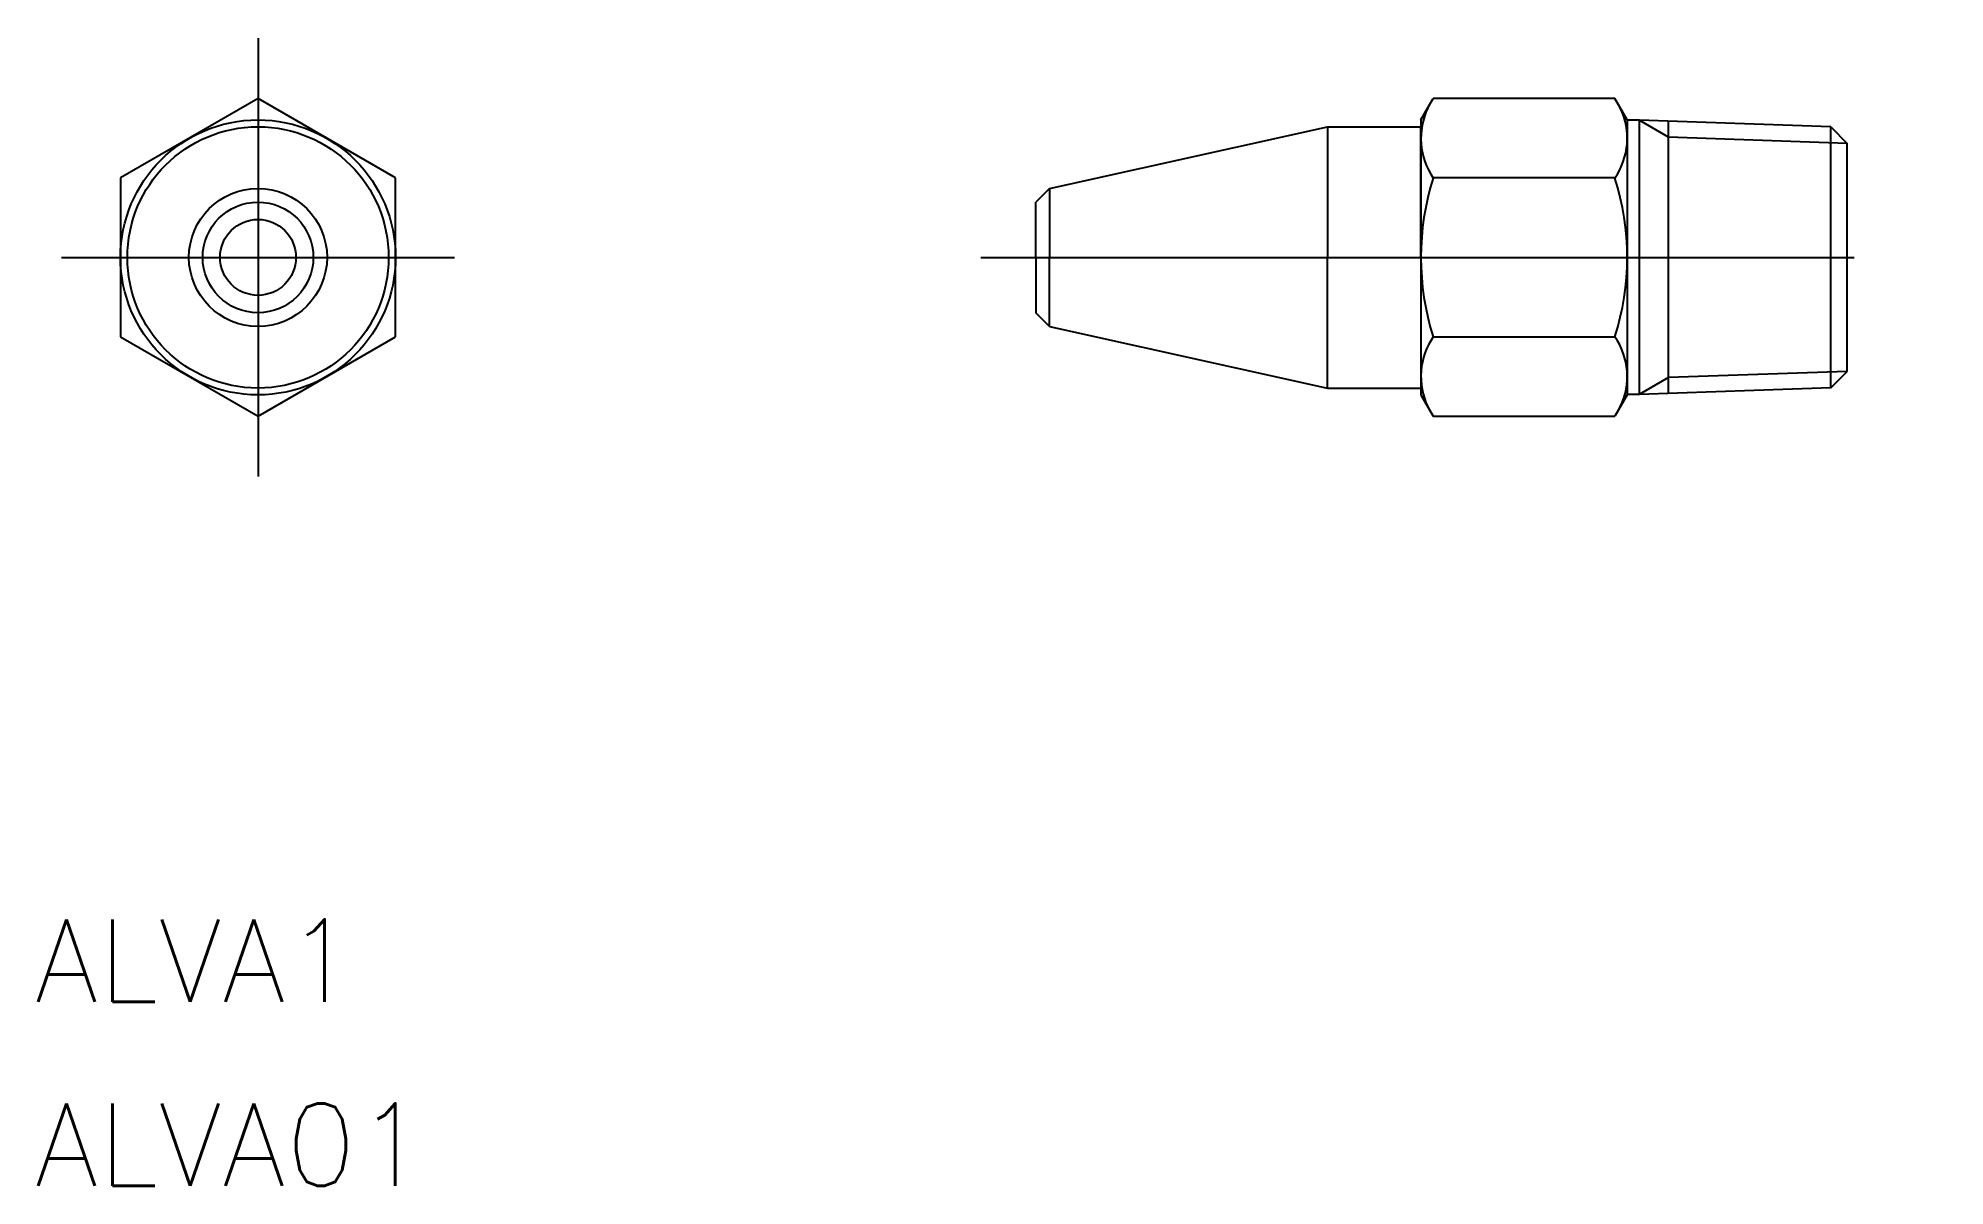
# Model space of a CAD drawing. Extents: x -3 to 66.3, y -33.8 to 8.
import ezdxf

# ---------------------------------------------------------------- set-up
doc = ezdxf.new("R2010")
doc.units = 0
doc.linetypes.add('CENTER', pattern=[50.8, 31.75, -6.35, 6.35, -6.35])
doc.layers.get('0').update_dxf_attribs({"linetype": 'CONTINUOUS'})
doc.layers.add('CENTER', color=1, linetype='CENTER')
doc.styles.get("Standard").update_dxf_attribs({"font": 'txt.shx', "height": 3, "bigfont": 'bigfont.shx'})

# ---------------------------------------------------------------- blocks, each defined once
blk = doc.blocks.new('*U5')
at = {"color": 7, "linetype": 'CONTINUOUS'}
blk.add_text('ALVA1', height=3, dxfattribs=at).set_placement((-3.123, -27.073))
blk = doc.blocks.new('*U6')
at = {"color": 7, "linetype": 'CONTINUOUS'}
blk.add_text('ALVA01', height=3, dxfattribs=at).set_placement((-3.123, -33.761))

msp = doc.modelspace()

# ---------------------------------------------------------------- linework, layer by layer
at = {"color": 7, "linetype": 'CONTINUOUS'}
for p, q in [((5, 5.774), (0, 2.887)), ((10, 2.887), (5, 5.774)), ((47.282, 5), (47.729, 5.774)), ((54.335, 5.774), (47.729, 5.774)), ((54.782, 5), (54.335, 5.774)), ((47.282, 5), (47.282, -5)), ((54.782, 5), (54.782, -5)), ((55.211, 4.99), (54.782, 4.99)), ((62.18, 4.746), (55.211, 4.99)), ((55.211, 4.99), (55.211, -4.99)), ((56.282, -4.952), (56.282, 4.952)), ((33.782, 2.511), (43.882, 4.75)), ((43.882, 4.75), (43.882, 0)), ((43.882, 4.75), (47.282, 4.75)), ((47.282, 0), (47.282, 4.75)), ((62.18, 4.746), (62.782, 4.144)), ((62.18, -4.746), (62.18, 4.746)), ((62.782, -4.144), (62.782, 4.144)), ((0, 2.887), (0, -2.887)), ((10, -2.887), (10, 2.887)), ((54.335, 2.887), (47.729, 2.887)), ((33.782, 2.511), (33.282, 2.011)), ((33.782, 2.511), (33.782, 0)), ((33.282, 0), (33.282, 2.011)), ((33.282, 0), (33.282, -2.011)), ((33.782, -2.511), (33.782, 0)), ((43.882, -4.75), (43.882, 0)), ((47.282, 0), (47.282, -4.75)), ((33.782, -2.511), (33.282, -2.011)), ((33.782, -2.511), (43.882, -4.75)), ((0, -2.887), (5, -5.774)), ((5, -5.774), (10, -2.887)), ((47.729, -2.887), (54.335, -2.887)), ((62.18, -4.746), (62.782, -4.144)), ((43.882, -4.75), (47.282, -4.75)), ((62.18, -4.746), (55.211, -4.99)), ((47.282, -5), (47.729, -5.774)), ((54.782, -5), (54.335, -5.774)), ((55.211, -4.99), (54.782, -4.99)), ((47.729, -5.774), (54.335, -5.774))]:
    msp.add_line(p, q, dxfattribs=at)
at = {"color": 3, "linetype": 'CONTINUOUS'}
for p, q in [((56.282, 4.371), (55.211, 4.99)), ((62.782, 4.144), (56.282, 4.371)), ((62.782, -4.144), (56.282, -4.371)), ((56.282, -4.371), (55.211, -4.99))]:
    msp.add_line(p, q, dxfattribs=at)
at = {"color": 7, "linetype": 'CONTINUOUS'}
for radius in [5, 4.75, 2.511, 2.011, 1.38]:
    msp.add_circle((5, 0), radius, dxfattribs=at)
for centre, radius, start, end in [((49.838, 4.33), 2.556, 154.38425, 214.38425), ((52.226, 4.33), 2.556, 325.61575, 25.61575), ((56.835, 0), 9.553, 162.41205, 197.58795), ((45.229, 0), 9.553, 342.41205, 17.58795), ((49.838, -4.33), 2.556, 145.61575, 205.61575), ((52.226, -4.33), 2.556, 334.38425, 34.38425)]:
    msp.add_arc(centre, radius, start, end, dxfattribs=at)
at = {"layer": 'CENTER', "color": 1, "linetype": 'CENTER'}
for p, q in [((5, 7.973), (5, -7.973)), ((-2.146, 0), (12.146, 0)), ((31.282, 0), (66.332, 0))]:
    msp.add_line(p, q, dxfattribs=at)

# ---------------------------------------------------------------- block references
at = {"color": 7, "linetype": 'CONTINUOUS'}
for name in ['*U5', '*U6']:
    msp.add_blockref(name, (0, 0), dxfattribs=at)

doc.saveas('drawing.dxf')
